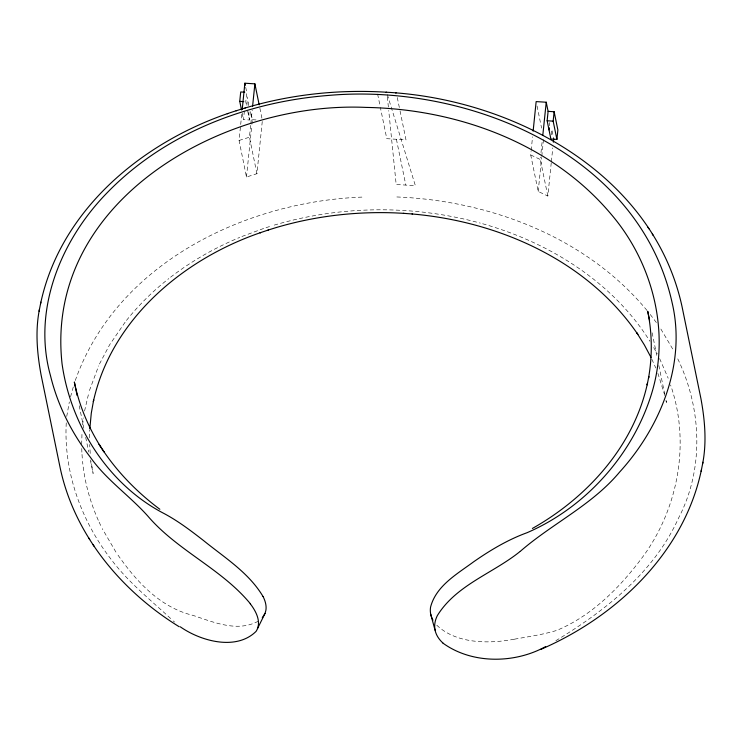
<?xml version="1.0" encoding="UTF-8"?>
<svg xmlns="http://www.w3.org/2000/svg" width="742" height="742" viewBox="0 0 742 742"><rect width="100%" height="100%" fill="white"/><g stroke="black" fill="none" stroke-linecap="round" stroke-linejoin="round"><path stroke-width="0.56" stroke-dasharray="3.71 2.78" d="M81.685 444.551L82.037 431.696M89.569 437.789L89.754 429.952M66.251 422.866C63.58 472.06 81.295 521.051 111.365 559.654C128.718 582.813 151.628 600.77 172.626 620.358M262.26 121.475L256.936 173.693L246.483 177.023L239.072 140.47L241.744 114.129M250.379 111.634L249.525 120L243.497 119.62L244.359 111.254M246.826 105.271L247.68 96.905M248.19 105.652L248.616 101.459M248.589 115.437L249.015 111.254M256.936 173.693L249.442 137.205L250.713 124.712M250.833 123.58L252.224 109.955M246.483 177.023L251.779 125.435M251.89 124.294L252.363 119.712L250.694 111.597M551.25 162.795L547.837 196.036L538.2 191.436L530.716 154.948L531.059 151.544M531.17 150.403L532.561 136.788M538.2 191.436L541.669 157.387M541.79 156.247L543.636 138.086M549.442 125.704L549.757 122.569M551.315 134.831L551.853 129.6L553.513 137.706M551.371 161.645L552.781 147.89M547.837 196.036L540.278 159.474L540.519 157.183M540.992 152.602L542.068 142.297M82.622 424.786L83.456 417.885M66.734 416.438L69.331 401.941M84.56 411.012L88.892 392.472M70.555 396.803L73.671 385.571M89.42 390.58L98.667 365.843M75.285 380.498C116.494 263.698 244.406 201.648 362.059 197.094M99.474 364.016L109.612 344.807L125.185 322.102M126.455 320.442C138.856 304.869 153.158 290.836 168.833 278.584M514.187 639.214C490.147 643.815 455.551 644.427 435.749 624.17M170.567 277.202C191.714 260.934 215.115 247.661 239.731 237.412M555.841 640.698C605.611 610.453 653.813 572.741 678.438 518.315C704.529 468.443 701.709 407.469 677.168 357.644M258.225 621.202C237.319 632.592 213.51 622.139 192.874 615.35C159.66 607.253 135.842 580.949 117.097 553.801M241.911 236.485L263.716 228.443M239.072 140.47L249.442 137.205M265.988 227.673L271.924 225.828M274.225 225.114C340.949 205.376 413.192 204.709 480.287 223.119M514.466 639.177C528.601 636.645 542.875 634.633 556.639 630.44C592.765 615.489 621.462 585.911 644.297 554.775C678.772 506.304 690.236 441.509 670.555 384.922M387.343 94.568L415.381 185.695L396.172 184.48L388.725 110.521M396.84 196.964C490.768 200.739 587.516 237.69 648.118 311.807M400.04 110.901L405.995 139.886L386.786 138.671L380.368 107.46M252.363 119.712L256.815 119.991M482.634 223.75C549.284 242.541 612.614 281.802 649.955 341.292M530.716 154.948L540.278 159.474M173.285 620.943L174.583 622.093M650.242 314.469L656.382 322.575M660.853 329.012L673.773 350.827M115.919 552.094L102.248 528.638M653.721 347.571L657.245 353.925M659.619 358.572L668.199 378.244M651.847 359.211L655.752 367.976M99.14 522.145L101.329 526.839M98.296 520.327C90.005 501.648 84.514 481.688 82.566 461.329M657.894 373.328L665.036 396.172M652.125 332.75L656.763 355.344M658.85 365.509L664.647 393.752M537.06 106.023L541.595 128.134M397.285 97.527L399.808 109.788M396.395 139.218L405.791 184.971M377.622 94.086L380.145 106.347M259.876 108.174L262.371 120.343M245.704 87.268L246.743 92.342L245.778 101.756L246.53 105.41M247.652 110.883L249.525 120M242.18 113.183L243.497 119.62M79.209 405.707L83.846 428.301M85.701 437.344L88.715 452.026M90.339 459.938L93.121 473.489L91.09 461.274M387.352 96.877L388.613 109.389M90.218 453.464L89.689 444.514M82.019 454.41L82.362 459.4M81.759 448.483L81.889 452.481M666.501 402.795L666.019 400.587L666.501 402.795"/><path stroke-width="1.11" d="M89.81 428.83L91.285 413.192L93.677 399.882L93.344 401.57C111.467 319.134 183.367 259.116 260.507 232.645L259.997 232.812L268.418 229.974M242.207 109.556L244.869 83.215L254.877 83.846L259.19 104.854M241.512 109.964L239.749 101.376L240.714 91.962L244.739 92.212M252.568 106.551L254.877 83.846M533.136 131.111L536.151 101.598L546.233 102.229L548.106 111.356L547.142 120.77L550.879 139.014L556.908 139.394L557.873 129.98L554.135 111.736L548.106 111.356M549.006 129.896L549.228 127.8M556.908 139.394L553.161 121.15L554.135 111.736M553.365 142.158L553.717 138.726M542.782 135.434L546.233 102.229M39.409 309.525C35.134 331.099 37.128 353.47 41.088 374.923L59.87 466.43C73.681 534.138 121.289 591.059 179.193 626.74M702.591 463.945C706.866 442.38 704.872 420.009 700.912 398.547L682.13 307.049C653.535 173.934 513.241 98.797 386.081 92.212M40.55 303.793C60.835 207.704 146.295 138.949 236.531 110.651M540.482 649.538C616.333 616.843 684.115 552.855 701.45 469.686M39.076 311.232L40.884 302.105M701.116 471.365L702.924 462.247M257.493 628.632L265.042 613.393L265.859 610.425A143.716 45.902 20 0 0 263.039 596.485M265.042 613.393L262.278 617.752M520.216 551.399C552.215 523.518 591.921 505.228 619.524 472.172C660.482 427.197 686.489 363.701 672.113 302.68C639.224 153.854 468.592 83.206 329.031 95.384C247.077 101.691 164.789 133.198 106.95 192.957C60.909 240.13 32.082 309.868 50.465 375.582C57.644 405.271 71.714 433.078 90.339 457.22C106.329 479.888 129.553 495.619 147.834 516.089C177.347 550.657 221.441 568.65 250.379 603.765M519.752 551.742C492.734 573.455 456.247 584.993 437.363 615.563A143.633 52.83 -8.6 0 0 443.085 643.175M532.394 528.452C587.395 497.446 633.863 446.081 647.497 383.206L647.163 384.894L648.823 376.546L648.489 378.253C652.45 356.141 652.181 333.297 647.72 311.288L649.575 320.321M545.685 646.56C514.781 663.682 472.107 664.257 443.03 643.193M227.247 113.786L227.766 113.619M244.999 108.026C290.753 94.364 338.955 89.235 386.582 92.24M236.067 110.799L245.398 107.896M267.964 230.113L276.033 227.608C314.599 216.163 355.075 211.34 395.263 212.908L403.926 213.353M395.597 92.926L396.154 92.954M239.749 101.376L243.766 101.626M547.142 120.77L553.161 121.15M403.425 213.325L412.571 214.002L412.014 213.965C498.939 221.422 587.618 260.702 637.851 334.429L636.859 332.908L644.399 344.993L651.003 357.412M180.26 626.795C200.767 641.181 236.253 651.003 256.055 631.396A143.633 45.856 20.1 0 0 250.221 603.728M159.855 509.281C135.981 491.464 114.917 469.649 99.094 444.328L103.982 451.869L102.99 450.348M647.933 227.256L648.925 228.777M652.274 233.962L653.266 235.502M88.734 537.978L89.726 539.508M93.084 544.693L94.067 546.214M100.096 445.868C87.899 426.279 78.94 404.622 74.339 381.982L77.122 395.542M263.002 596.475C248.858 572.676 224.529 557.585 203.494 540.519C190.898 530.734 178.154 521.032 164.047 513.52C108.369 484.674 70.703 425.352 62.068 363.877C44.038 201.036 222.999 100.838 366.103 107.414C457.36 108.972 551.927 143.373 611.538 214.716C652.904 263.336 670.666 332.564 651.42 394.197C632.509 455.069 585.512 507.472 527.052 532.71C507.899 539.675 490.36 550.156 473.684 561.768C457.193 573.965 436.101 585.772 430.583 607.049A143.716 52.84 -8.6 0 0 432.976 620.173M430.722 614.228L435.062 630.19M244.869 83.215L245.287 85.247"/></g></svg>
